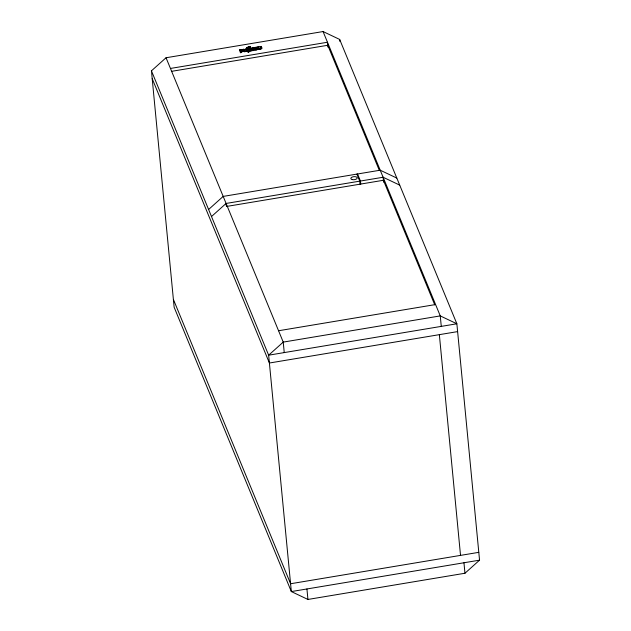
<?xml version="1.0" encoding="UTF-8"?>
<svg xmlns="http://www.w3.org/2000/svg" width="631" height="631" viewBox="0 0 631 631"><rect width="100%" height="100%" fill="white"/><g stroke="black" fill="none" stroke-linecap="round" stroke-linejoin="round"><path stroke-width="0.95" d="M248.117 47.782L250.255 47.593A1.057 0.505 -5.5 0 0 250.097 47.159L248.157 47.625L248.275 47.096A1.254 0.599 -5.5 0 1 249.024 46.875C254.009 47.593 244.023 47.727 247.912 48.201C244.899 48.256 246.934 47.404 250.223 47.27A1.057 0.505 -5.5 0 0 250.065 46.828L248.086 47.293L248.228 46.828A1.254 0.599 -5.5 0 1 248.993 46.552C254.309 47.593 244.986 48.13 247.636 48.611M252.668 50.669L251.966 48.153L252.668 50.669L253.914 50.464L252.771 48.019L254.009 48.248L254.064 47.546L250.61 48.484L251.343 48.256M251.998 48.477L250.649 48.816L254.017 48.248L254.064 47.546M247.115 50.685C245.861 52.42 242.88 51.6 242.69 49.447M261.707 48.311L259.27 49.084L258.552 46.797L257.306 47.002C257.456 52.341 265.556 47.633 259.972 46.56L260.95 48.595M249.994 51.119C248.898 44.556 248.48 52.144 251.241 50.906L250.223 48.193L251.241 50.906M240.987 51.001L242.612 51.158L240.987 51.001L241.705 52.499L240.458 52.712L240.529 52.05M240.458 52.704L239.441 49.991L239.819 50.575M261.218 46.355L261.723 48.406M243.929 49.242C243.519 53.099 248.456 50.63 245.42 49.321C248.59 52.097 242.73 52.491 243.929 49.234L242.683 49.447L244.102 51.781L247.052 51.237L246.634 48.784L247.107 50.772M258.552 46.797C257.535 50.038 263.277 48.902 259.972 46.56M248.338 47.909C249.663 51.537 249.024 55.252 247.194 48.69L248.259 48.342M248.086 52.326L248.504 51.292L247.194 48.697M151.448 70.838L166.04 57.752L323.064 31.55L339.667 39.43L456.868 323.782L479.552 560.162L464.96 573.248L307.936 599.45L291.333 591.57L174.132 307.218L151.448 70.838L268.648 355.19L291.333 591.57L479.552 560.162M208.601 209.492L223.185 196.407L380.209 170.204L396.812 178.076M211.503 216.536L226.087 203.45L383.12 177.248L399.715 185.128M254.656 47.885C252.447 49.415 261.636 49.06 254.892 49.802L254.869 49.478C261.51 48.989 249.45 48.295 256.675 47.112C257.622 48.303 254.687 47.222 255.247 48.413M260.887 48.863L258.442 48.895L257.306 47.009M248.07 52.002C253.765 48.737 243.093 48.745 247.707 47.719M255.342 47.625L256.849 47.775M253.291 47.932L253.985 47.924M239.441 49.983L242.399 49.494L242.596 50.141L240.592 50.054L240.924 51.087L242.446 50.835L240.892 50.764M245.388 48.997L246.634 48.784M248.977 48.398L250.223 48.185M239.472 50.306L242.604 50.141M242.714 49.77L243.96 49.565M245.42 49.321L246.658 49.108M247.226 49.013L248.472 48.808M249.008 48.721L250.247 48.508M260.004 46.883L261.25 46.678M240.435 52.381L241.673 52.176M249.963 50.796L251.209 50.583M252.637 50.346L253.883 50.141M170.449 68.448L327.473 42.245L327.939 47.136M171.703 71.319L327.765 45.274L379.381 170.512M226.379 206.479L383.403 180.277L434.751 304.844M278.555 330.747L435.579 304.544M457.617 331.606L269.405 363.014L152.197 78.662M478.803 552.338L290.583 583.746L173.383 299.394M242.075 49.802L242.564 49.817M254.861 49.478L255.287 49.857C262.851 48.753 251.256 47.869 256.809 47.459M254.892 49.802L256.707 50.007L257.929 49.06M255.792 48.54L257.929 49.052M253.914 50.464L252.802 48.342M241.705 52.499L241.018 51.332M242.414 50.512L242.612 51.158M323.064 31.55L440.264 315.902L441.274 326.385M357.548 173.982L360.451 181.034L360.743 184.063M356.878 174.093L359.78 181.144L360.072 184.173M240.624 50.377L240.924 51.087M166.04 57.752L283.24 342.105L284.242 352.587M248.054 46.97L248.149 47.625M463.959 562.765L464.96 573.248M439.35 334.659L460.527 555.383M383.12 177.248L383.585 182.138M339.667 39.43L339.849 41.386M306.934 588.968L307.936 599.45M250.688 48.106L250.649 48.816M246.784 47.861L246.776 48.398M226.087 203.45L226.308 205.722M283.24 342.105L268.648 355.19L456.868 323.782L440.264 315.902L283.24 342.105M352.256 179.583A3.187 1.522 -5.5 0 0 357.201 178.052A3.187 1.522 -5.5 0 0 352.65 176.901A3.187 1.522 -5.5 0 0 352.256 179.583"/></g></svg>
